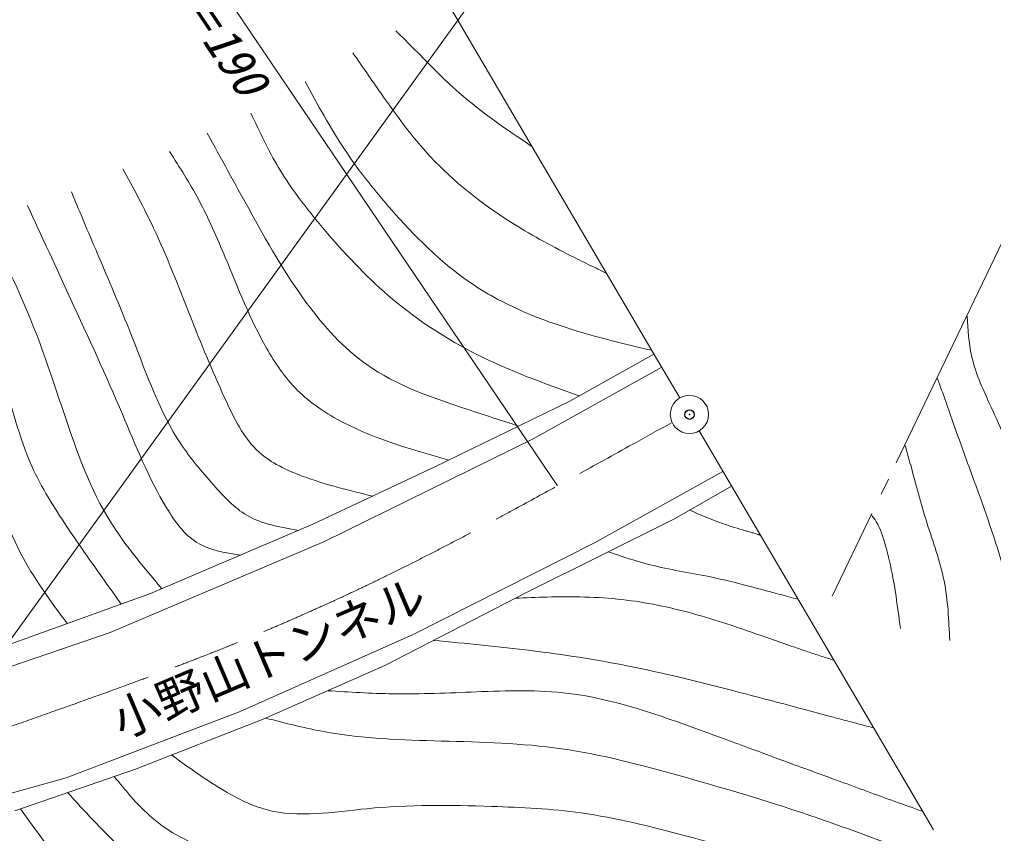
# Model space of a CAD drawing. Units: millimetres, scale not verified. Extents: x 40000 to 680000, y 20000 to 380000.
# Drawn here: x 325048 to 375990, y 267638 to 310236 of the extents above; entities that cross this region are included whole.
import ezdxf
from ezdxf.enums import TextEntityAlignment as Align

# ---------------------------------------------------------------- set-up
doc = ezdxf.new("R2010")
doc.units = ezdxf.units.MM
doc.header["$LTSCALE"] = 1000
doc.header["$PDMODE"] = 32
doc.header["$PDSIZE"] = 500
doc.linetypes.add('CHAIN', pattern=[18.5, 12, -1.5, 3.5, -1.5])
for name, color, linetype, lineweight in [('M-BGD', 7, 'Continuous', 13), ('M-BMK', 2, 'CHAIN', 13), ('M-BMK-SRVR', 3, 'Continuous', 13), ('M-STR-HTXT', 7, 'Continuous', 13), ('M-STR-STR1', 1, 'Continuous', 13), ('M-STR-STRC', 7, 'Continuous', 13)]:
    doc.layers.add(name, color=color, linetype=linetype, lineweight=lineweight)
doc.layers.add('M-OTRS', color=6, linetype='Continuous')
doc.styles.add('ＭＳ ゴシック', font='')
doc.styles.get('ＭＳ ゴシック').set_extended_font_data('MS Gothic')

msp = doc.modelspace()

# ---------------------------------------------------------------- linework, layer by layer
at = {"layer": 'M-BGD'}
for p, q in [((351915, 288287), (358638, 292039)), ((340997, 282920), (351915, 288287)), ((361837, 286588), (355125, 282850)), ((329789, 278154), (340997, 282920)), ((355125, 282850), (345629, 278053)), ((321870, 275443), (329789, 278154)), ((345629, 278053), (336586, 274030)), ((336586, 274030), (327497, 270553)), ((327497, 270553), (314958, 267047))]:
    msp.add_line(p, q, dxfattribs=at)
for points, knots in [([(351862, 303579), (350544, 304469), (349225, 305359), (348037, 306403), (347233, 307109), (346489, 307885), (345733, 308646), (345401, 308981), (345066, 309312), (344731, 309643)], [0, 0, 0, 0, 1, 1, 1, 2, 2, 2, 3, 3, 3, 3]), ([(355739, 296964), (355691, 296988), (355642, 297011), (355594, 297034), (355545, 297058), (355497, 297081), (355448, 297104), (355400, 297127), (355351, 297151), (355303, 297174), (355144, 297250), (354985, 297328), (354827, 297405), (354669, 297482), (354511, 297560), (354353, 297639), (354195, 297717), (354037, 297796), (353880, 297876), (352796, 298426), (351728, 299008), (350700, 299662), (349188, 300625), (347762, 301744), (346545, 303051), (345583, 304085), (344752, 305236), (343939, 306393), (343450, 307090), (342968, 307790), (342485, 308489)], [0, 0, 0, 0, 1, 1, 1, 2, 2, 2, 3, 3, 3, 4, 4, 4, 5, 5, 5, 6, 6, 6, 7, 7, 7, 8, 8, 8, 9, 9, 9, 10, 10, 10, 10]), ([(358109, 292924), (357537, 293058), (356965, 293193), (356395, 293335), (355824, 293477), (355256, 293627), (354691, 293789), (354126, 293951), (353565, 294127), (353010, 294321), (352865, 294372), (352720, 294424), (352576, 294477), (352432, 294531), (352288, 294585), (352144, 294642), (352001, 294698), (351859, 294756), (351716, 294815), (350724, 295229), (349757, 295720), (348858, 296310), (347302, 297333), (345951, 298653), (344703, 300049), (343740, 301125), (342838, 302246), (342047, 303441), (341294, 304578), (340642, 305781), (339990, 306984)], [0, 0, 0, 0, 1, 1, 1, 2, 2, 2, 3, 3, 3, 4, 4, 4, 5, 5, 5, 6, 6, 6, 7, 7, 7, 8, 8, 8, 9, 9, 9, 10, 10, 10, 10]), ([(354318, 290535), (352503, 291190), (350687, 291845), (348966, 292713), (347398, 293504), (345907, 294472), (344563, 295601), (343326, 296639), (342213, 297814), (341157, 299042), (340222, 300129), (339331, 301259), (338601, 302484), (338057, 303397), (337601, 304363), (337146, 305329)], [0, 0, 0, 0, 1, 1, 1, 2, 2, 2, 3, 3, 3, 4, 4, 4, 5, 5, 5, 5]), ([(351149, 288959), (350253, 289251), (349356, 289543), (348451, 289842), (346623, 290446), (344761, 291077), (343209, 292173), (341997, 293030), (340973, 294171), (340079, 295382), (338918, 296952), (337973, 298641), (337036, 300336), (336310, 301649), (335589, 302965), (334868, 304282)], [0, 0, 0, 0, 1, 1, 1, 2, 2, 2, 3, 3, 3, 4, 4, 4, 5, 5, 5, 5]), ([(347495, 287181), (345607, 287713), (343720, 288245), (341978, 289149), (341104, 289603), (340267, 290151), (339576, 290843), (338937, 291483), (338422, 292247), (337972, 293038), (337109, 294555), (336481, 296175), (335813, 297781), (335383, 298814), (334936, 299842), (334407, 300826), (333947, 301680), (333425, 302501), (332902, 303321)], [0, 0, 0, 0, 1, 1, 1, 2, 2, 2, 3, 3, 3, 4, 4, 4, 5, 5, 5, 6, 6, 6, 6]), ([(343517, 285296), (342284, 285594), (341051, 285892), (339836, 286346), (339019, 286651), (338211, 287027), (337584, 287591), (336763, 288329), (336253, 289390), (335779, 290435), (335124, 291880), (334540, 293292), (333971, 294728), (333363, 296262), (332771, 297822), (332062, 299322), (331565, 300373), (331010, 301394), (330456, 302416)], [0, 0, 0, 0, 1, 1, 1, 2, 2, 2, 3, 3, 3, 4, 4, 4, 5, 5, 5, 6, 6, 6, 6]), ([(339640, 283503), (338687, 283666), (337734, 283829), (336942, 284291), (336275, 284681), (335722, 285284), (335190, 285886), (334574, 286583), (333986, 287278), (333486, 288031), (332384, 289692), (331713, 291636), (330975, 293523), (330414, 294958), (329814, 296359), (329217, 297766), (328730, 298912), (328245, 300061), (327760, 301211)], [0, 0, 0, 0, 1, 1, 1, 2, 2, 2, 3, 3, 3, 4, 4, 4, 5, 5, 5, 6, 6, 6, 6]), ([(336611, 282207), (335783, 282338), (334955, 282469), (334297, 282886), (333649, 283296), (333166, 283983), (332744, 284682), (331781, 286273), (331133, 287925), (330434, 289574), (329579, 291592), (328650, 293607), (327723, 295614), (326968, 297248), (326216, 298877), (325463, 300506)], [0, 0, 0, 0, 1, 1, 1, 2, 2, 2, 3, 3, 3, 4, 4, 4, 5, 5, 5, 5]), ([(332500, 280448), (331467, 281668), (330434, 282888), (329629, 284242), (328588, 285994), (327930, 287970), (327274, 289933), (326516, 292203), (325760, 294454), (324733, 296588), (324185, 297727), (323559, 298832), (322934, 299938)], [0, 0, 0, 0, 1, 1, 1, 2, 2, 2, 3, 3, 3, 4, 4, 4, 4]), ([(330373, 279642), (329420, 280973), (328466, 282304), (327549, 283671), (326860, 284698), (326192, 285745), (325693, 286865), (325025, 288365), (324662, 289995), (324134, 291559), (323322, 293961), (322121, 296204), (320920, 298447)], [0, 0, 0, 0, 1, 1, 1, 2, 2, 2, 3, 3, 3, 4, 4, 4, 4]), ([(327543, 278622), (326662, 279818), (325782, 281014), (325103, 282316), (324303, 283853), (323785, 285536), (323144, 287159), (322534, 288703), (321813, 290192), (321135, 291702), (320546, 293015), (319991, 294344), (319377, 295646), (319038, 296367), (318681, 297079), (318323, 297792)], [0, 0, 0, 0, 1, 1, 1, 2, 2, 2, 3, 3, 3, 4, 4, 4, 5, 5, 5, 5]), ([(380689, 274514), (380088, 277200), (379487, 279887), (378711, 282531), (378293, 283954), (377825, 285364), (377275, 286735), (376813, 287888), (376292, 289014), (375770, 290154), (375399, 290967), (375027, 291787), (374838, 292648), (374691, 293320), (374655, 294018), (374619, 294715)], [0, 0, 0, 0, 1, 1, 1, 2, 2, 2, 3, 3, 3, 4, 4, 4, 5, 5, 5, 5]), ([(377541, 276184), (377285, 277826), (377029, 279469), (376619, 281073), (376207, 282682), (375641, 284252), (375074, 285818), (374685, 286888), (374296, 287956), (373915, 289028), (373629, 289833), (373348, 290640), (373066, 291447)], [0, 0, 0, 0, 1, 1, 1, 2, 2, 2, 3, 3, 3, 4, 4, 4, 4]), ([(373698, 277737), (373652, 278791), (373607, 279844), (373401, 280866), (373192, 281899), (372819, 282899), (372503, 283911), (372191, 284906), (371934, 285913), (371657, 286915), (371561, 287260), (371462, 287605), (371364, 287950)], [0, 0, 0, 0, 1, 1, 1, 2, 2, 2, 3, 3, 3, 4, 4, 4, 4]), ([(360093, 284559), (360667, 284309), (361242, 284060), (361832, 283853), (362225, 283716), (362625, 283598), (363025, 283481), (363092, 283462), (363158, 283442), (363225, 283423), (363291, 283403), (363358, 283384), (363425, 283364), (363492, 283345), (363558, 283326), (363625, 283306), (363643, 283301), (363662, 283295), (363681, 283289), (363700, 283284), (363718, 283278), (363737, 283272), (363756, 283267), (363774, 283261), (363793, 283255)], [0, 0, 0, 0, 1, 1, 1, 2, 2, 2, 3, 3, 3, 4, 4, 4, 5, 5, 5, 6, 6, 6, 7, 7, 7, 8, 8, 8, 8]), ([(371116, 278364), (371003, 279255), (370891, 280147), (370726, 281026), (370619, 281603), (370488, 282175), (370329, 282746), (370212, 283163), (370080, 283579), (369860, 283947), (369781, 284079), (369690, 284204), (369600, 284330)], [0, 0, 0, 0, 1, 1, 1, 2, 2, 2, 3, 3, 3, 4, 4, 4, 4]), ([(365762, 279899), (365603, 279941), (365444, 279984), (365285, 280026), (365126, 280069), (364967, 280111), (364808, 280154), (364648, 280196), (364489, 280239), (364330, 280282), (364229, 280309), (364127, 280336), (364025, 280363), (363923, 280391), (363822, 280418), (363720, 280445), (363618, 280472), (363516, 280499), (363415, 280526), (362651, 280728), (361885, 280920), (361111, 281079), (360084, 281290), (359045, 281444), (358031, 281702), (357290, 281890), (356563, 282135), (355835, 282379)], [0, 0, 0, 0, 1, 1, 1, 2, 2, 2, 3, 3, 3, 4, 4, 4, 5, 5, 5, 6, 6, 6, 7, 7, 7, 8, 8, 8, 9, 9, 9, 9]), ([(350981, 279953), (351537, 279975), (352092, 279998), (352649, 280011), (353956, 280043), (355268, 280026), (356566, 279880), (357807, 279741), (359035, 279484), (360241, 279153), (361451, 278822), (362637, 278415), (363820, 278001), (364017, 277932), (364215, 277863), (364412, 277793), (364609, 277724), (364806, 277655), (365003, 277586), (365201, 277518), (365398, 277449), (365596, 277381), (365822, 277304), (366048, 277228), (366274, 277152), (366501, 277076), (366728, 277001), (366954, 276927), (367181, 276852), (367409, 276779), (367636, 276705)], [0, 0, 0, 0, 1, 1, 1, 2, 2, 2, 3, 3, 3, 4, 4, 4, 5, 5, 5, 6, 6, 6, 7, 7, 7, 8, 8, 8, 9, 9, 9, 10, 10, 10, 10]), ([(369712, 273167), (369469, 273231), (369226, 273296), (368984, 273360), (368741, 273425), (368498, 273489), (368256, 273554), (368013, 273619), (367770, 273683), (367528, 273748), (367356, 273794), (367184, 273840), (367012, 273886), (366840, 273932), (366668, 273978), (366496, 274024), (366324, 274069), (366152, 274115), (365980, 274161), (364794, 274478), (363607, 274793), (362418, 275101), (360562, 275582), (358700, 276045), (356819, 276418), (355162, 276746), (353492, 277003), (351815, 277211), (350113, 277423), (348405, 277584), (346697, 277744)], [0, 0, 0, 0, 1, 1, 1, 2, 2, 2, 3, 3, 3, 4, 4, 4, 5, 5, 5, 6, 6, 6, 7, 7, 7, 8, 8, 8, 9, 9, 9, 10, 10, 10, 10]), ([(341160, 275113), (342300, 275040), (343440, 274967), (344579, 274950), (346032, 274927), (347484, 274995), (348943, 275051), (350556, 275113), (352178, 275162), (353767, 274970), (356157, 274680), (358471, 273845), (360753, 273010), (362365, 272420), (363961, 271830), (365564, 271241), (365832, 271143), (366099, 271045), (366366, 270947), (366634, 270849), (366901, 270751), (367169, 270654), (367436, 270556), (367704, 270460), (367971, 270362), (368448, 270187), (368924, 270008), (369401, 269833), (369878, 269658), (370356, 269486), (370835, 269315), (371313, 269144), (371792, 268974), (372271, 268804)], [0, 0, 0, 0, 1, 1, 1, 2, 2, 2, 3, 3, 3, 4, 4, 4, 5, 5, 5, 6, 6, 6, 7, 7, 7, 8, 8, 8, 9, 9, 9, 10, 10, 10, 11, 11, 11, 11]), ([(337918, 273681), (338959, 273412), (339999, 273143), (341052, 272955), (343039, 272601), (345073, 272536), (347104, 272479), (349215, 272420), (351324, 272370), (353401, 272073), (355492, 271774), (357550, 271223), (359595, 270653), (361653, 270079), (363698, 269485), (365720, 268812), (367482, 268226), (369226, 267581), (370970, 266935)], [0, 0, 0, 0, 1, 1, 1, 2, 2, 2, 3, 3, 3, 4, 4, 4, 5, 5, 5, 6, 6, 6, 6]), ([(333004, 271748), (333905, 271093), (334806, 270437), (335777, 269866), (336467, 269460), (337193, 269096), (337948, 268891), (339624, 268436), (341445, 268765), (343229, 268938), (345428, 269150), (347571, 269126), (349735, 269057), (351298, 269007), (352872, 268935), (354422, 268718), (356242, 268462), (358030, 268007), (359811, 267540), (362434, 266852), (365042, 266138), (367651, 265424)], [0, 0, 0, 0, 1, 1, 1, 2, 2, 2, 3, 3, 3, 4, 4, 4, 5, 5, 5, 6, 6, 6, 7, 7, 7, 7]), ([(330004, 270624), (330577, 269912), (331149, 269201), (331828, 268598), (332706, 267817), (333762, 267218), (334875, 266821), (336449, 266259), (338135, 266101), (339808, 266062), (342436, 266002), (345033, 266235), (347642, 266359), (349458, 266446), (351281, 266479), (353098, 266371), (354852, 266267), (356600, 266031), (358312, 265648), (360463, 265167), (362555, 264453), (364647, 263738)], [0, 0, 0, 0, 1, 1, 1, 2, 2, 2, 3, 3, 3, 4, 4, 4, 5, 5, 5, 6, 6, 6, 7, 7, 7, 7]), ([(327567, 269783), (328449, 268816), (329332, 267849), (330292, 266951), (331561, 265764), (332966, 264698), (334531, 263952), (336155, 263178), (337950, 262748), (339746, 262599), (341448, 262459), (343151, 262571), (344852, 262611), (347125, 262663), (349396, 262587), (351672, 262765), (353111, 262878), (354552, 263093), (355974, 263055), (358391, 262989), (360752, 262190), (363113, 261392)], [0, 0, 0, 0, 1, 1, 1, 2, 2, 2, 3, 3, 3, 4, 4, 4, 5, 5, 5, 6, 6, 6, 7, 7, 7, 7]), ([(325099, 268932), (326037, 267615), (326975, 266299), (328110, 265175), (329183, 264111), (330433, 263220), (331745, 262427), (333592, 261309), (335562, 260386), (337630, 259867), (339845, 259311), (342172, 259217), (344476, 259239), (346849, 259262), (349198, 259407), (351550, 259576), (353569, 259722), (355591, 259885), (357612, 260049)], [0, 0, 0, 0, 1, 1, 1, 2, 2, 2, 3, 3, 3, 4, 4, 4, 5, 5, 5, 6, 6, 6, 6]), ([(322473, 268193), (323194, 267320), (323914, 266448), (324664, 265595), (325693, 264423), (326778, 263288), (327986, 262316), (329173, 261360), (330479, 260562), (331796, 259758), (333053, 258990), (334320, 258217), (335690, 257750), (337240, 257221), (338922, 257085), (340591, 256992), (343970, 256803), (347299, 256789), (350628, 256774)], [0, 0, 0, 0, 1, 1, 1, 2, 2, 2, 3, 3, 3, 4, 4, 4, 5, 5, 5, 6, 6, 6, 6])]:
    msp.add_open_spline(points, degree=3, knots=knots, dxfattribs=at)
at = {"layer": 'M-BMK'}
msp.add_open_spline([(265851, 262847), (269713, 263133), (273574, 263419), (277427, 263792), (280890, 264127), (284346, 264531), (287804, 264928), (290283, 265212), (292762, 265491), (295230, 265850), (297970, 266248), (300696, 266742), (303406, 267309), (306078, 267868), (308734, 268497), (311374, 269187), (314172, 269918), (316952, 270717), (319706, 271597), (322357, 272444), (324984, 273368), (327605, 274305), (330387, 275299), (333163, 276309), (335902, 277412), (338721, 278547), (341502, 279782), (344231, 281117), (347274, 282606), (350254, 284221), (353222, 285854), (355200, 286941), (357172, 288036), (359144, 289130)], degree=3, knots=[0, 0, 0, 0, 1, 1, 1, 2, 2, 2, 3, 3, 3, 4, 4, 4, 5, 5, 5, 6, 6, 6, 7, 7, 7, 8, 8, 8, 9, 9, 9, 10, 10, 10, 11, 11, 11, 11], dxfattribs=at)
at = {"layer": 'M-BMK-SRVR'}
for p, q in [((358371, 292493), (346328, 313007)), ((370899, 287030), (377801, 301427)), ((359581, 290433), (358371, 292493)), ((372358, 268668), (360593, 288708)), ((370117, 285399), (370491, 286179)), ((367554, 280052), (369629, 284382)), ((372848, 267833), (372358, 268668))]:
    msp.add_line(p, q, dxfattribs=at)
msp.add_circle((360087, 289570), 1000, dxfattribs=at)
at = {"layer": 'M-OTRS'}
msp.add_point((360091, 289560), dxfattribs=at)
at = {"layer": 'M-STR-HTXT'}
msp.add_line((353188, 285834), (334371, 313665), dxfattribs=at)
at = {"layer": 'M-STR-STR1'}
for p, q in [((353836, 290266), (358228, 292721)), ((346739, 286813), (353836, 290266)), ((340391, 283824), (346739, 286813)), ((362287, 285822), (359304, 284105)), ((331907, 280195), (340391, 283824)), ((359304, 284105), (351601, 280272)), ((322556, 276824), (331907, 280195)), ((351601, 280272), (344162, 276438)), ((344162, 276438), (337785, 273622)), ((337785, 273622), (331119, 271008)), ((331119, 271008), (324798, 268828))]:
    msp.add_line(p, q, dxfattribs=at)
at = {"layer": 'M-STR-STRC'}
msp.add_line((356018, 321343), (316513, 266615), dxfattribs=at)

# ---------------------------------------------------------------- texts
at = {"layer": 'M-STR-HTXT', "style": 'ＭＳ ゴシック', "oblique": 15}
msp.add_text('R＝190', height=1833, rotation=303.637, dxfattribs=at).set_placement((332021, 311971), align=Align.BOTTOM_LEFT)
at = {"layer": 'M-STR-STR1', "style": 'ＭＳ ゴシック'}
msp.add_text('小野山トンネル', height=1833, rotation=23.122, dxfattribs=at).set_placement((330605, 272069), align=Align.BOTTOM_LEFT)

doc.saveas('drawing.dxf')
